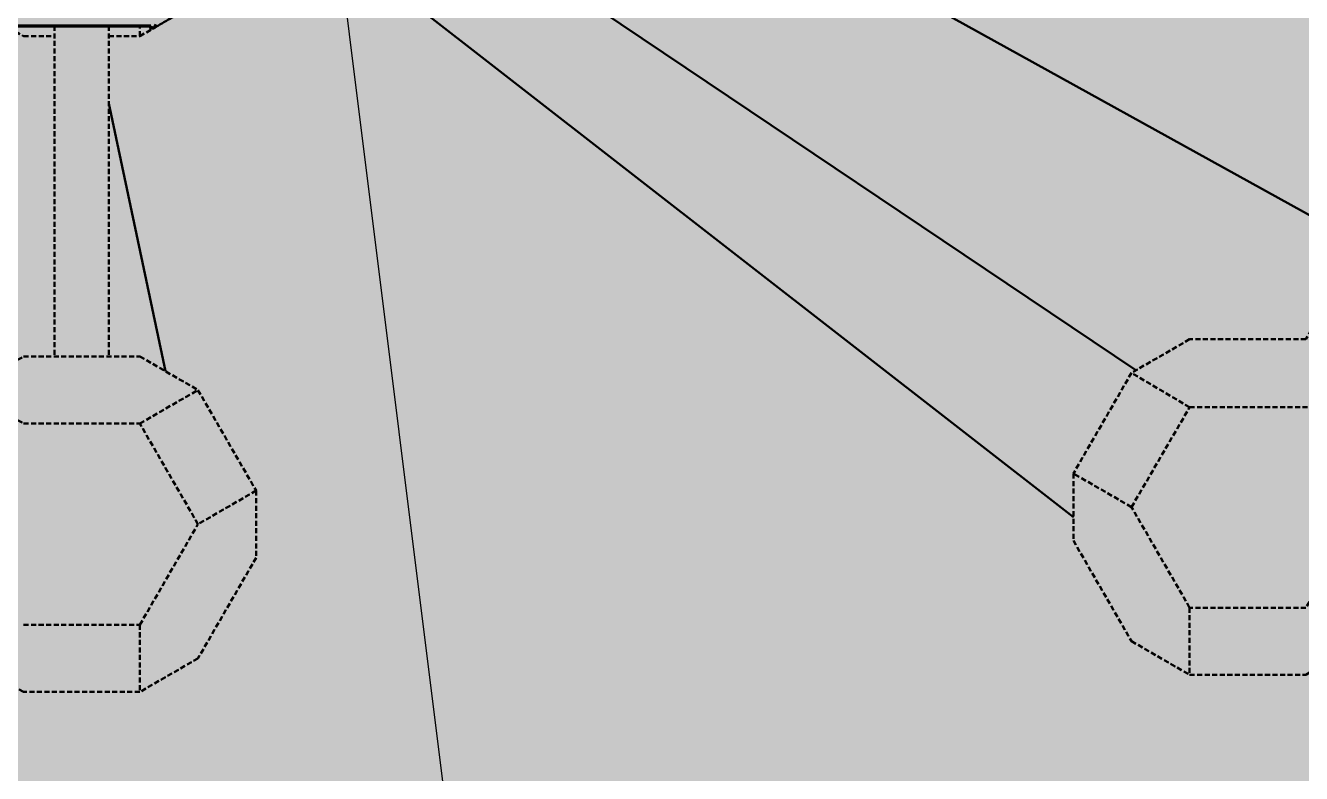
# Model space of a CAD drawing. Header units: millimetres. Extents: x 401 to 30661, y 2016 to 22119.
# Drawn here: x 14069 to 15682, y 10931 to 11877 of the extents above; entities that cross this region are included whole.
import ezdxf

# ---------------------------------------------------------------- set-up
doc = ezdxf.new("R2010")
doc.units = ezdxf.units.MM
doc.linetypes.add('HIDDEN2', pattern=[4.7625, 3.175, -1.5875])
for name, color, linetype, lineweight, true_color in [('2ND', 201, 'Continuous', 35, 0x39ffb0), ('3RD', 140, 'Continuous', 25, 0x7debff), ('4TH DETAILS', 125, 'Continuous', 15, 0x39ffb0)]:
    doc.layers.add(name, color=color, linetype=linetype, lineweight=lineweight, true_color=true_color)
doc.layers.add('BACKGROUND', color=7, linetype='Continuous', true_color=0x000000)
for name, color, linetype, lineweight, true_color, transparency in [('GLOW-CYAN-2', 7, 'Continuous', 50, 0x7debff, 0.8), ('GLOW-EMERALD', 7, 'Continuous', 70, 0x39ffb0, 0.8), ('GLOW-EMERALD-2', 7, 'Continuous', 30, 0x39ffb0, 0.8)]:
    doc.layers.add(name, color=color, linetype=linetype, lineweight=lineweight, true_color=true_color, transparency=transparency)

msp = doc.modelspace()

# ---------------------------------------------------------------- hatches: boundary and pattern name
at = {"layer": 'BACKGROUND'}
h = msp.add_hatch(color=256, dxfattribs=at)
h.dxf.hatch_style = 1
h.paths.add_polyline_path([(400.723, 2015.745), (30660.634, 2015.745), (30660.634, 22119.328), (400.723, 22119.328)])

# ---------------------------------------------------------------- linework, layer by layer
at = {"layer": '2ND', "linetype": 'Continuous'}
for p, q in [((14053.074, 11876.72), (14227.778, 11876.72)), ((14232.206, 11874.334), (14234.65, 11878.566))]:
    msp.add_line(p, q, dxfattribs=at)
msp.add_lwpolyline([(14227.778, 11876.72), (14227.319, 11874.334), (14232.206, 11874.334)], dxfattribs=at)
at = {"layer": '3RD', "ltscale": 2}
for p, q in [((14294.031, 12234.153), (15473.146, 11441.131)), ((14360.912, 12059.275), (15394.064, 11255.285)), ((14976.907, 12033.458), (15757.703, 11601.049)), ((14246.502, 11439.909), (14174.824, 11778.52))]:
    msp.add_line(p, q, dxfattribs=at)
at = {"layer": '3RD', "linetype": 'HIDDEN2', "ltscale": 2}
for p, q in [((14106.092, 11876.72), (14106.092, 11458.707)), ((14174.824, 11876.72), (14174.824, 11458.707)), ((14213.943, 11863.752), (14213.943, 11876.72)), ((14213.943, 11863.752), (14232.206, 11874.334)), ((14174.824, 11863.752), (14213.943, 11863.752)), ((14360.88, 11288.946), (14287.395, 11246.52)), ((14213.943, 11119.296), (14213.943, 11034.443))]:
    msp.add_line(p, q, dxfattribs=at)
for points in [[(14048.646, 11874.334), (14066.973, 11863.752), (14106.092, 11863.752)], [(16054.936, 11771.973), (16051.028, 11769.717), (15981.909, 11650.049), (15834.94, 11650.049), (15761.455, 11607.623), (15687.971, 11480.344), (15541.001, 11480.344), (15467.517, 11437.917), (15394.032, 11310.638), (15394.032, 11225.785), (15467.517, 11098.506), (15541.001, 11056.08), (15687.971, 11056.08), (15761.455, 11098.506), (15834.94, 11225.785), (15834.94, 11265.243)], [(15467.517, 11268.212), (15541.001, 11394.368), (15467.517, 11437.917)], [(13993.456, 11416.225), (14066.941, 11373.799), (14213.91, 11373.799), (14287.395, 11416.225)], [(15541.001, 11394.368), (15689.914, 11394.368)], [(14066.941, 11119.24), (14213.91, 11119.24), (14287.395, 11246.52), (14213.91, 11373.799)], [(15541.001, 11140.933), (15467.517, 11268.212), (15394.032, 11310.638)], [(15760.955, 11262.856), (15687.971, 11140.933), (15541.001, 11140.933), (15541.001, 11056.08)]]:
    msp.add_lwpolyline(points, dxfattribs=at)
msp.add_lwpolyline([(14066.941, 11458.652), (14213.91, 11458.652), (14287.395, 11416.225), (14360.88, 11288.946), (14360.88, 11204.093), (14287.395, 11076.814), (14213.91, 11034.388), (14066.941, 11034.388), (13993.456, 11076.814), (13919.972, 11204.093), (13919.972, 11288.946), (13993.456, 11416.225)], close=True, dxfattribs=at)
at = {"layer": '3RD', "linetype": 'Continuous'}
msp.add_open_spline([(14232.206, 11874.334), (14287.395, 11906.197)], degree=1, dxfattribs=at)
at = {"layer": '4TH DETAILS'}
msp.add_lwpolyline([(14901.917, 9489.575), (14843.552, 9664.667), (14605.099, 10380.028), (14605.099, 10856.935), (14415.614, 12372.814)], dxfattribs=at)
at = {"layer": 'GLOW-CYAN-2', "ltscale": 2}
for p, q in [((14294.031, 12234.153), (15473.146, 11441.131)), ((14360.912, 12059.275), (15394.064, 11255.285)), ((14976.907, 12033.458), (15757.703, 11601.049)), ((14246.502, 11439.909), (14174.824, 11778.52))]:
    msp.add_line(p, q, dxfattribs=at)
at = {"layer": 'GLOW-CYAN-2', "linetype": 'HIDDEN2', "ltscale": 2}
for p, q in [((14106.092, 11876.72), (14106.092, 11458.707)), ((14174.824, 11876.72), (14174.824, 11458.707)), ((14213.943, 11863.752), (14213.943, 11876.72)), ((14213.943, 11863.752), (14232.206, 11874.334)), ((14174.824, 11863.752), (14213.943, 11863.752)), ((14360.88, 11288.946), (14287.395, 11246.52)), ((14213.943, 11119.296), (14213.943, 11034.443))]:
    msp.add_line(p, q, dxfattribs=at)
for points in [[(14048.646, 11874.334), (14066.973, 11863.752), (14106.092, 11863.752)], [(16054.936, 11771.973), (16051.028, 11769.717), (15981.909, 11650.049), (15834.94, 11650.049), (15761.455, 11607.623), (15687.971, 11480.344), (15541.001, 11480.344), (15467.517, 11437.917), (15394.032, 11310.638), (15394.032, 11225.785), (15467.517, 11098.506), (15541.001, 11056.08), (15687.971, 11056.08), (15761.455, 11098.506), (15834.94, 11225.785), (15834.94, 11265.243)], [(15467.517, 11268.212), (15541.001, 11394.368), (15467.517, 11437.917)], [(13993.456, 11416.225), (14066.941, 11373.799), (14213.91, 11373.799), (14287.395, 11416.225)], [(15541.001, 11394.368), (15689.914, 11394.368)], [(14066.941, 11119.24), (14213.91, 11119.24), (14287.395, 11246.52), (14213.91, 11373.799)], [(15541.001, 11140.933), (15467.517, 11268.212), (15394.032, 11310.638)], [(15760.955, 11262.856), (15687.971, 11140.933), (15541.001, 11140.933), (15541.001, 11056.08)]]:
    msp.add_lwpolyline(points, dxfattribs=at)
msp.add_lwpolyline([(14066.941, 11458.652), (14213.91, 11458.652), (14287.395, 11416.225), (14360.88, 11288.946), (14360.88, 11204.093), (14287.395, 11076.814), (14213.91, 11034.388), (14066.941, 11034.388), (13993.456, 11076.814), (13919.972, 11204.093), (13919.972, 11288.946), (13993.456, 11416.225)], close=True, dxfattribs=at)
at = {"layer": 'GLOW-CYAN-2', "linetype": 'Continuous'}
msp.add_open_spline([(14232.206, 11874.334), (14287.395, 11906.197)], degree=1, dxfattribs=at)
at = {"layer": 'GLOW-EMERALD', "linetype": 'Continuous'}
for p, q in [((14053.074, 11876.72), (14227.778, 11876.72)), ((14232.206, 11874.334), (14234.65, 11878.566))]:
    msp.add_line(p, q, dxfattribs=at)
msp.add_lwpolyline([(14227.778, 11876.72), (14227.319, 11874.334), (14232.206, 11874.334)], dxfattribs=at)
at = {"layer": 'GLOW-EMERALD-2'}
msp.add_lwpolyline([(14901.917, 9489.575), (14843.552, 9664.667), (14605.099, 10380.028), (14605.099, 10856.935), (14415.614, 12372.814)], dxfattribs=at)

doc.saveas('drawing.dxf')
